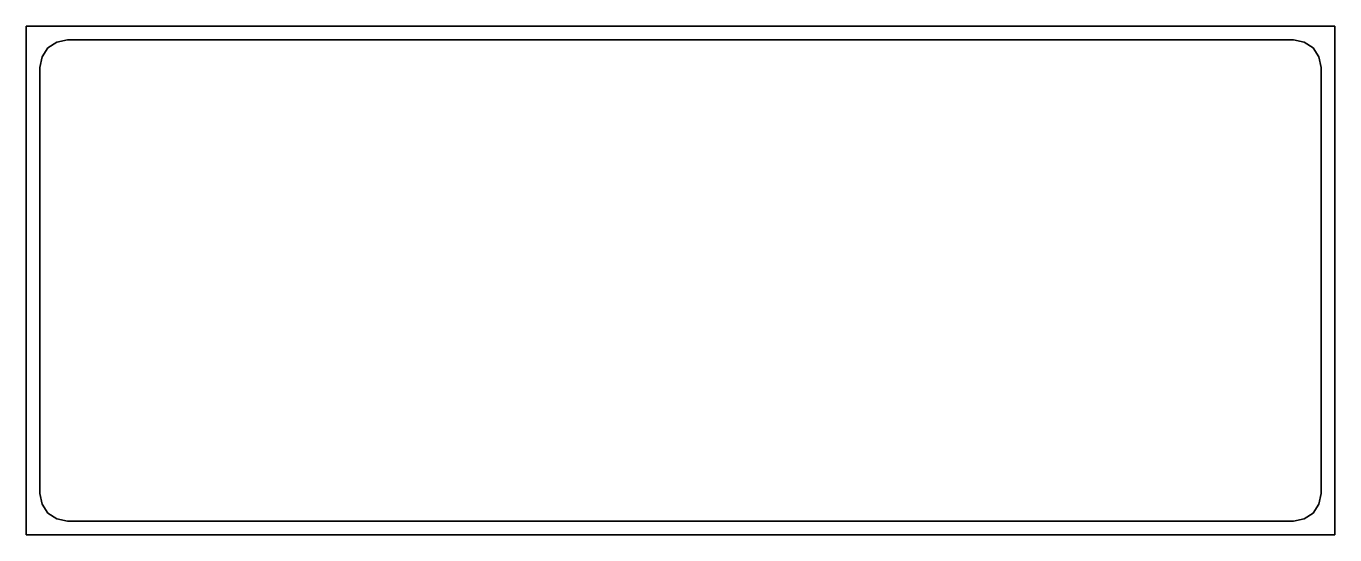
# Model space of a CAD drawing. Header units: millimetres. Extents: x -371 to 581, y -36 to 334.
import ezdxf

# ---------------------------------------------------------------- set-up
doc = ezdxf.new("R2010")
doc.units = ezdxf.units.MM
doc.header["$MEASUREMENT"] = 0
doc.layers.get('0').update_dxf_attribs({"lineweight": 0})
doc.layers.add('Safety', color=7, linetype='Continuous', lineweight=0)

msp = doc.modelspace()

# ---------------------------------------------------------------- linework, layer by layer
at = {"color": 250, "lineweight": 35, "true_color": 0x231f20}
msp.add_lwpolyline([(551.04, -26.5), (328.02, -26.5), (105, -26.5), (-118.02, -26.5), (-341.04, -26.5), (-348.81, -24.93), (-355.15, -20.65), (-359.43, -14.31), (-361, -6.54), (-361, 70.98), (-361, 148.5), (-361, 226.02), (-361, 303.54), (-359.43, 311.31), (-355.15, 317.65), (-348.81, 321.93), (-341.04, 323.5), (-118.02, 323.5), (105, 323.5), (328.02, 323.5), (551.04, 323.5), (558.81, 321.93), (565.15, 317.65), (569.43, 311.31), (571, 303.54), (571, 226.02), (571, 148.5), (571, 70.98), (571, -6.54), (569.43, -14.31), (565.15, -20.65), (558.81, -24.93)], close=True, dxfattribs=at)
at = {"layer": 'Safety', "color": 250, "lineweight": 35, "true_color": 0x231f20}
msp.add_lwpolyline([(581, -36.5), (-371, -36.5), (-371, 333.5), (581, 333.5)], close=True, dxfattribs=at)

doc.saveas('drawing.dxf')
